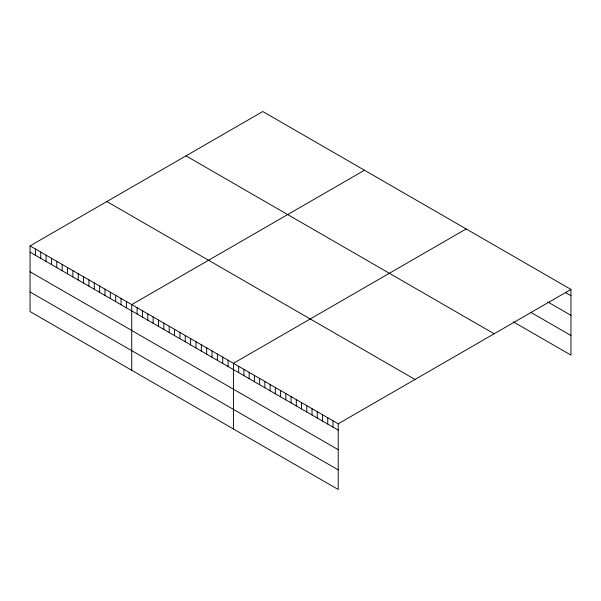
<?xml version="1.0" encoding="UTF-8"?>
<svg xmlns="http://www.w3.org/2000/svg" width="601" height="601" viewBox="0 0 601 601"><rect width="100%" height="100%" fill="white"/><g stroke="black" fill="none" stroke-linecap="round" stroke-linejoin="round"><path stroke-width="0.9" d="M30.05 245.892L338.213 423.803L338.213 489.477L30.05 311.566L30.05 245.892L262.787 111.523L570.95 289.434L570.95 355.108L513.322 321.835M364.484 170.233L131.739 304.602L131.739 370.276M466.173 228.943L233.436 363.312L233.436 428.986M338.213 423.803L570.95 289.434M565.714 292.702L570.95 295.722M547.751 301.927L570.95 315.322M530.54 312.182L570.95 335.508M185.987 155.862L494.142 333.78M106.858 201.545L415.013 379.464M30.05 252.18L338.213 430.098M30.05 271.78L338.213 449.691M30.05 291.966L338.213 469.884M332.969 420.783L332.969 427.071M327.733 417.755L327.733 424.043M322.497 414.735L322.497 421.023M317.253 411.708L317.253 417.995M312.017 408.68L312.017 414.975M306.78 405.66L306.78 411.948M301.537 402.632L301.537 408.92M296.301 399.612L296.301 405.9M291.064 396.585L291.064 402.873M285.821 393.557L285.821 399.853M280.584 390.537L280.584 396.825M275.348 387.51L275.348 393.798M270.104 384.49L270.104 390.778M264.868 381.462L264.868 387.75M259.632 378.435L259.632 384.73M254.388 375.415L254.388 381.703M249.152 372.387L249.152 378.675M243.916 369.367L243.916 375.655M238.672 366.34L238.672 372.628M228.087 360.224L228.087 366.512M222.731 357.137L222.731 363.425M217.382 354.042L217.382 360.337M212.025 350.954L212.025 357.242M206.676 347.866L206.676 354.154M201.32 344.771L201.32 351.067M195.971 341.684L195.971 347.971M190.615 338.596L190.615 344.884M185.266 335.501L185.266 341.796M179.917 332.413L179.917 338.701M174.56 329.325L174.56 335.613M169.212 326.23L169.212 332.526M163.855 323.143L163.855 329.431M158.506 320.055L158.506 326.343M153.15 316.967L153.15 323.255M147.801 313.872L147.801 320.16M142.445 310.785L142.445 317.073M137.096 307.697L137.096 313.985M126.39 301.514L126.39 307.802M121.041 298.427L121.041 304.715M115.685 295.331L115.685 301.619M110.336 292.244L110.336 298.532M104.98 289.156L104.98 295.444M99.631 286.061L99.631 292.349M94.274 282.973L94.274 289.261M88.925 279.886L88.925 286.174M83.569 276.791L83.569 283.079M78.22 273.703L78.22 279.991M72.871 270.615L72.871 276.903M67.515 267.52L67.515 273.808M62.166 264.432L62.166 270.72M56.81 261.345L56.81 267.633M51.461 258.25L51.461 264.538M46.104 255.162L46.104 261.45M40.755 252.074L40.755 258.362M35.399 248.979L35.399 255.267"/></g></svg>
